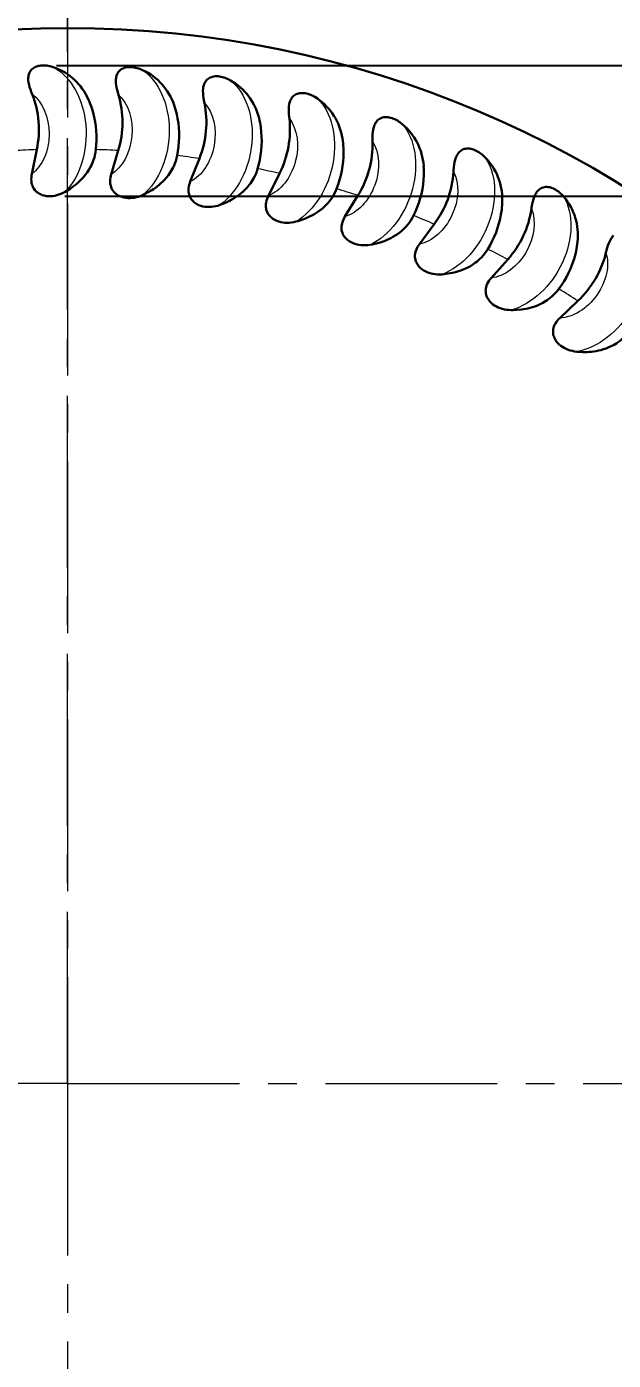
# Model space of a CAD drawing. Extents: x 89 to 510, y -61 to 440.
# Drawn here: x 232.56 to 250.48, y 193.75 to 234.47 of the extents above; entities that cross this region are included whole.
import ezdxf

# ---------------------------------------------------------------- set-up
doc = ezdxf.new("R2010")
doc.units = 0
doc.header["$LTSCALE"] = 7
doc.header["$MEASUREMENT"] = 0
doc.linetypes.add('CENTER2', pattern=[1.125, 0.75, -0.125, 0.125, -0.125])
doc.layers.get('0').update_dxf_attribs({"linetype": 'CONTINUOUS', "lineweight": 15})
for name, color, linetype, lineweight in [('1', 1, 'CENTER2', 15), ('3', 3, 'CONTINUOUS', 30), ('8', 252, 'CONTINUOUS', 15)]:
    doc.layers.add(name, color=color, linetype=linetype, lineweight=lineweight)
doc.styles.add('ITALICT', font='ITALICT.shx', dxfattribs={"width": 0.8, "height": 3})
doc.dimstyles.get("Standard").update_dxf_attribs({"dimtxt": 3, "dimasz": 3, "dimexe": 0.5, "dimexo": 0.5, "dimgap": 0.8, "dimtad": 1, "dimdsep": 46, "dimtxsty": 'ITALICT', "dimcen": 0.09, "dimazin": 2, "dimtfac": 1, "dimtmove": 0, "dimatfit": 3, "dimfxl": 1, "dimtolj": 1, "dimtzin": 0, "dimarcsym": 0})

# ---------------------------------------------------------------- blocks, each defined once
blk = doc.blocks.new('*D10')
at = {"color": 0, "lineweight": -2}
for p, q in [((233.724, 229.295), (314.622, 229.295)), ((314.122, 178.096), (314.122, 226.295)), ((234.923, 175.096), (314.622, 175.096))]:
    blk.add_line(p, q, dxfattribs=at)
at = {"color": 0}
for points in [[(314.622, 226.295), (313.622, 226.295), (314.122, 229.295)], [(313.622, 178.096), (314.622, 178.096), (314.122, 175.096)]]:
    blk.add_solid(points, dxfattribs=at)
at = {"color": 0, "insert": (311.822, 203.447), "char_height": 3, "attachment_point": 5, "rotation": 90, "style": 'ITALICT'}
blk.add_mtext('\\A1;54.2', dxfattribs=at)
blk = doc.blocks.new('*D11')
at = {"color": 0, "lineweight": -2}
for p, q in [((314.122, 236.284), (314.122, 243.888)), ((233.472, 233.284), (314.622, 233.284)), ((314.122, 229.295), (314.122, 233.284)), ((233.724, 229.295), (314.622, 229.295)), ((314.122, 226.295), (314.122, 223.295))]:
    blk.add_line(p, q, dxfattribs=at)
at = {"color": 0}
for points in [[(313.622, 236.284), (314.622, 236.284), (314.122, 233.284)], [(314.622, 226.295), (313.622, 226.295), (314.122, 229.295)]]:
    blk.add_solid(points, dxfattribs=at)
at = {"color": 0, "insert": (311.822, 242.173), "char_height": 3, "attachment_point": 5, "rotation": 90, "style": 'ITALICT'}
blk.add_mtext('\\A1;4', dxfattribs=at)
blk = doc.blocks.new('*D46')
at = {"color": 0, "lineweight": -2}
for p, q in [((234.307, 278.197), (340.204, 278.197)), ((339.704, 275.197), (339.704, 129.197)), ((234.307, 126.197), (340.204, 126.197))]:
    blk.add_line(p, q, dxfattribs=at)
at = {"color": 0}
for points in [[(339.204, 275.197), (340.204, 275.197), (339.704, 278.197)], [(339.204, 129.197), (340.204, 129.197), (339.704, 126.197)]]:
    blk.add_solid(points, dxfattribs=at)
at = {"color": 0, "insert": (337.404, 202.197), "char_height": 3, "attachment_point": 5, "rotation": 90, "style": 'ITALICT'}
blk.add_mtext('\\A1;152', dxfattribs=at)
blk = doc.blocks.new('*D49')
at = {"color": 0, "lineweight": -2}
blk.add_line((306.788, 183.85), (291.997, 187.568), dxfattribs=at)
at = {"color": 0}
blk.add_solid([(292.119, 188.053), (291.875, 187.084), (289.087, 188.3)], dxfattribs=at)
at = {"color": 0, "insert": (303.026, 187.167), "char_height": 3, "attachment_point": 5, "rotation": 345.8882, "style": 'ITALICT'}
blk.add_mtext('\\A1;R57', dxfattribs=at)
blk = doc.blocks.new('*D50')
at = {"color": 0, "lineweight": -2}
blk.add_line((309.376, 149.346), (290.556, 162.509), dxfattribs=at)
blk.add_arc((233.807, 202.197), 66.25, 321.48913, 325.46446, dxfattribs=at)
at = {"color": 0}
blk.add_solid([(290.842, 162.919), (290.269, 162.099), (288.098, 164.228)], dxfattribs=at)
at = {"color": 0, "insert": (304.56, 155.521), "char_height": 3, "attachment_point": 5, "rotation": 325.032, "style": 'ITALICT'}
blk.add_mtext('\\A1;R66.25', dxfattribs=at)
blk = doc.blocks.new('*D52')
at = {"color": 0, "lineweight": -2}
for p, q in [((173.432, 224.172), (156.954, 230.17)), ((170.807, 202.197), (152.021, 202.197))]:
    blk.add_line(p, q, dxfattribs=at)
blk.add_arc((233.807, 202.197), 81.286, 162.11471, 177.88529, dxfattribs=at)
at = {"color": 0}
for points in [[(155.977, 227.324), (156.922, 226.999), (157.423, 229.999)], [(153.077, 205.188), (152.077, 205.206), (152.521, 202.197)]]:
    blk.add_solid(points, dxfattribs=at)
at = {"color": 0, "insert": (151.491, 216.712), "char_height": 3, "attachment_point": 5, "rotation": 80, "style": 'ITALICT'}
blk.add_mtext('\\A1;20°', dxfattribs=at)
blk = doc.blocks.new('*D53')
at = {"color": 0, "lineweight": -2}
for p, q in [((181.658, 254.346), (170.053, 265.951)), ((170.807, 202.197), (143.645, 202.197))]:
    blk.add_line(p, q, dxfattribs=at)
blk.add_arc((233.807, 202.197), 89.662, 136.91715, 178.08285, dxfattribs=at)
at = {"color": 0}
for points in [[(167.962, 263.789), (168.681, 263.094), (170.407, 265.598)], [(144.696, 205.189), (143.696, 205.205), (144.145, 202.197)]]:
    blk.add_solid(points, dxfattribs=at)
at = {"color": 0, "insert": (148.846, 237.39), "char_height": 3, "attachment_point": 5, "rotation": 67.5, "style": 'ITALICT'}
blk.add_mtext('\\A1;45°', dxfattribs=at)

msp = doc.modelspace()

# ---------------------------------------------------------------- linework, layer by layer
at = {"layer": '1'}
for p, q in [((233.807, 202.197), (233.807, 278.197)), ((233.807, 268.447), (233.807, 202.197)), ((233.807, 202.197), (171.307, 202.197)), ((233.807, 202.197), (296.307, 202.197)), ((233.807, 202.197), (233.807, 126.197))]:
    msp.add_line(p, q, dxfattribs=at)
msp.add_arc((233.807, 202.197), 57, 12.6703, 166.5373, dxfattribs=at)
at = {"layer": '3'}
for radius in [44.5, 40.001, 32.23]:
    msp.add_circle((233.807, 202.197), radius, dxfattribs=at)
at = {"layer": '8', "lineweight": 30, "ltscale": 0.019005}
for p, q in [((232.867, 230.717), (232.715, 229.972)), ((240.28, 229.989), (239.941, 229.308)), ((245.008, 228.443), (244.556, 227.832)), ((249.395, 226.099), (248.844, 225.576))]:
    msp.add_line(p, q, dxfattribs=at)
at = {"layer": '8', "lineweight": 30, "ltscale": 0.019004}
for p, q in [((235.356, 230.691), (235.14, 229.962)), ((237.833, 230.447), (237.555, 229.74)), ((242.678, 229.319), (242.281, 228.671)), ((247.253, 227.366), (246.749, 226.797))]:
    msp.add_line(p, q, dxfattribs=at)
at = {"layer": '8', "lineweight": 30}
for points in [[(233.394, 233.227), (233.307, 233.255), (233.262, 233.266), (233.218, 233.275), (233.173, 233.282), (233.127, 233.287), (233.082, 233.29), (233.037, 233.289), (232.993, 233.287), (232.95, 233.281), (232.908, 233.273), (232.868, 233.261), (232.83, 233.247), (232.795, 233.23), (232.762, 233.21), (232.732, 233.187), (232.706, 233.163), (232.683, 233.136), (232.663, 233.108), (232.647, 233.078), (232.633, 233.047), (232.622, 233.014), (232.615, 232.981), (232.609, 232.947), (232.607, 232.912), (232.606, 232.877), (232.608, 232.842), (232.616, 232.771), (232.63, 232.699), (232.649, 232.628), (232.672, 232.557), (232.71, 232.451), (232.724, 232.416)], [(236.1, 233.145), (236.016, 233.18), (235.972, 233.195), (235.929, 233.208), (235.884, 233.219), (235.84, 233.228), (235.795, 233.234), (235.75, 233.238), (235.706, 233.239), (235.663, 233.238), (235.62, 233.233), (235.579, 233.225), (235.54, 233.214), (235.503, 233.2), (235.469, 233.183), (235.437, 233.163), (235.409, 233.141), (235.384, 233.116), (235.362, 233.09), (235.342, 233.061), (235.326, 233.032), (235.313, 233), (235.302, 232.968), (235.294, 232.934), (235.288, 232.9), (235.285, 232.865), (235.283, 232.83), (235.285, 232.758), (235.293, 232.686), (235.306, 232.613), (235.322, 232.54), (235.351, 232.431), (235.362, 232.395)], [(238.788, 232.828), (238.708, 232.87), (238.666, 232.889), (238.623, 232.905), (238.58, 232.92), (238.536, 232.933), (238.492, 232.943), (238.448, 232.951), (238.404, 232.956), (238.361, 232.958), (238.318, 232.957), (238.277, 232.952), (238.237, 232.945), (238.199, 232.934), (238.163, 232.92), (238.13, 232.903), (238.1, 232.884), (238.073, 232.861), (238.048, 232.837), (238.027, 232.81), (238.008, 232.782), (237.992, 232.752), (237.978, 232.72), (237.967, 232.688), (237.959, 232.654), (237.952, 232.62), (237.947, 232.585), (237.943, 232.513), (237.945, 232.44), (237.951, 232.367), (237.961, 232.293), (237.98, 232.182), (237.988, 232.145)], [(234.448, 232.242), (234.476, 232.179), (234.502, 232.115), (234.526, 232.049), (234.549, 231.983), (234.589, 231.848), (234.622, 231.711), (234.649, 231.571), (234.669, 231.429), (234.683, 231.287), (234.69, 231.144), (234.691, 231.001), (234.685, 230.86), (234.673, 230.719)], [(241.439, 232.277), (241.362, 232.326), (241.322, 232.348), (241.281, 232.369), (241.24, 232.387), (241.197, 232.404), (241.154, 232.418), (241.111, 232.429), (241.068, 232.438), (241.024, 232.444), (240.982, 232.446), (240.94, 232.446), (240.9, 232.442), (240.861, 232.434), (240.824, 232.424), (240.79, 232.41), (240.758, 232.393), (240.729, 232.373), (240.702, 232.351), (240.679, 232.326), (240.657, 232.299), (240.639, 232.271), (240.623, 232.241), (240.609, 232.209), (240.597, 232.177), (240.588, 232.143), (240.58, 232.108), (240.569, 232.037), (240.565, 231.965), (240.565, 231.891), (240.568, 231.816), (240.578, 231.704), (240.582, 231.667)], [(237.064, 232.072), (237.086, 232.007), (237.107, 231.941), (237.125, 231.873), (237.142, 231.805), (237.17, 231.667), (237.192, 231.527), (237.206, 231.386), (237.214, 231.243), (237.215, 231.1), (237.21, 230.957), (237.198, 230.815), (237.18, 230.674), (237.156, 230.535)], [(239.655, 231.675), (239.672, 231.608), (239.686, 231.54), (239.699, 231.471), (239.71, 231.402), (239.726, 231.262), (239.735, 231.121), (239.737, 230.978), (239.732, 230.835), (239.721, 230.693), (239.703, 230.551), (239.679, 230.41), (239.649, 230.272), (239.613, 230.136)], [(244.032, 231.497), (243.959, 231.553), (243.921, 231.579), (243.882, 231.603), (243.843, 231.625), (243.802, 231.645), (243.76, 231.662), (243.718, 231.678), (243.676, 231.69), (243.633, 231.7), (243.591, 231.706), (243.549, 231.709), (243.509, 231.709), (243.469, 231.705), (243.432, 231.697), (243.397, 231.686), (243.363, 231.672), (243.333, 231.655), (243.304, 231.635), (243.278, 231.613), (243.255, 231.588), (243.234, 231.561), (243.215, 231.532), (243.199, 231.502), (243.184, 231.471), (243.172, 231.438), (243.161, 231.404), (243.144, 231.335), (243.133, 231.262), (243.127, 231.189), (243.124, 231.114), (243.124, 231.002), (243.125, 230.964)], [(242.202, 231.053), (242.213, 230.984), (242.221, 230.916), (242.228, 230.846), (242.233, 230.776), (242.237, 230.636), (242.233, 230.494), (242.223, 230.352), (242.206, 230.21), (242.182, 230.069), (242.152, 229.929), (242.116, 229.791), (242.074, 229.656), (242.026, 229.524)], [(234.673, 230.719), (234.661, 230.633), (234.644, 230.548), (234.625, 230.477), (234.603, 230.406), (234.581, 230.347), (234.557, 230.289), (234.534, 230.239), (234.509, 230.189), (234.459, 230.102), (234.408, 230.024), (234.357, 229.955), (234.305, 229.891), (234.253, 229.833), (234.201, 229.78), (234.149, 229.73), (234.097, 229.683), (234.045, 229.64), (233.993, 229.6), (233.889, 229.525), (233.785, 229.46), (233.733, 229.429)], [(237.156, 230.535), (237.136, 230.451), (237.112, 230.368), (237.087, 230.298), (237.059, 230.23), (237.032, 230.173), (237.003, 230.117), (236.975, 230.069), (236.946, 230.021), (236.888, 229.939), (236.831, 229.866), (236.774, 229.801), (236.717, 229.743), (236.66, 229.689), (236.604, 229.64), (236.548, 229.595), (236.492, 229.554), (236.436, 229.515), (236.381, 229.479), (236.271, 229.414), (236.162, 229.358), (236.107, 229.332)], [(246.546, 230.495), (246.479, 230.556), (246.444, 230.585), (246.407, 230.613), (246.369, 230.638), (246.33, 230.662), (246.29, 230.683), (246.25, 230.702), (246.208, 230.718), (246.167, 230.731), (246.126, 230.741), (246.084, 230.748), (246.044, 230.751), (246.004, 230.75), (245.966, 230.746), (245.93, 230.738), (245.896, 230.727), (245.864, 230.713), (245.834, 230.695), (245.806, 230.675), (245.781, 230.653), (245.757, 230.628), (245.736, 230.601), (245.717, 230.572), (245.7, 230.542), (245.685, 230.511), (245.671, 230.478), (245.648, 230.41), (245.631, 230.339), (245.618, 230.266), (245.609, 230.192), (245.599, 230.08), (245.596, 230.042)], [(239.613, 230.136), (239.586, 230.053), (239.554, 229.972), (239.524, 229.905), (239.49, 229.839), (239.458, 229.785), (239.424, 229.732), (239.392, 229.686), (239.359, 229.642), (239.295, 229.565), (239.231, 229.497), (239.168, 229.438), (239.107, 229.384), (239.046, 229.336), (238.985, 229.292), (238.925, 229.252), (238.866, 229.216), (238.807, 229.182), (238.749, 229.151), (238.634, 229.096), (238.52, 229.049), (238.463, 229.028)], [(244.685, 230.211), (244.69, 230.142), (244.692, 230.073), (244.693, 230.003), (244.692, 229.933), (244.683, 229.793), (244.667, 229.652), (244.645, 229.511), (244.615, 229.372), (244.579, 229.233), (244.537, 229.096), (244.489, 228.962), (244.435, 228.831), (244.376, 228.703)], [(232.715, 229.972), (232.707, 229.923), (232.701, 229.874), (232.698, 229.817), (232.7, 229.759), (232.707, 229.707), (232.719, 229.656), (232.731, 229.618), (232.747, 229.581), (232.761, 229.553), (232.777, 229.527), (232.808, 229.484), (232.84, 229.45), (232.872, 229.421), (232.904, 229.397), (232.936, 229.376), (232.968, 229.359), (233, 229.344), (233.032, 229.332), (233.096, 229.313), (233.16, 229.301), (233.224, 229.295), (233.288, 229.295), (233.352, 229.3), (233.415, 229.31), (233.479, 229.324), (233.543, 229.343), (233.606, 229.367), (233.67, 229.396), (233.733, 229.429)], [(235.14, 229.962), (235.127, 229.914), (235.117, 229.865), (235.109, 229.808), (235.106, 229.751), (235.109, 229.698), (235.116, 229.646), (235.125, 229.607), (235.137, 229.569), (235.149, 229.54), (235.163, 229.513), (235.19, 229.468), (235.219, 229.431), (235.248, 229.399), (235.278, 229.372), (235.308, 229.349), (235.339, 229.329), (235.369, 229.311), (235.4, 229.296), (235.462, 229.272), (235.525, 229.254), (235.588, 229.243), (235.652, 229.237), (235.716, 229.236), (235.78, 229.241), (235.844, 229.25), (235.91, 229.263), (235.975, 229.281), (236.041, 229.304), (236.107, 229.332)], [(237.555, 229.74), (237.538, 229.693), (237.524, 229.646), (237.511, 229.59), (237.503, 229.533), (237.501, 229.48), (237.503, 229.428), (237.509, 229.388), (237.518, 229.349), (237.527, 229.319), (237.538, 229.29), (237.562, 229.243), (237.587, 229.204), (237.614, 229.17), (237.641, 229.141), (237.669, 229.115), (237.698, 229.092), (237.727, 229.072), (237.756, 229.054), (237.816, 229.024), (237.877, 229.002), (237.938, 228.985), (238.001, 228.974), (238.065, 228.967), (238.129, 228.966), (238.194, 228.969), (238.26, 228.977), (238.327, 228.989), (238.395, 229.006), (238.463, 229.028)], [(239.941, 229.308), (239.92, 229.264), (239.902, 229.218), (239.884, 229.163), (239.871, 229.107), (239.864, 229.055), (239.862, 229.002), (239.865, 228.962), (239.87, 228.922), (239.877, 228.892), (239.886, 228.862), (239.905, 228.813), (239.927, 228.772), (239.95, 228.736), (239.975, 228.704), (240, 228.676), (240.027, 228.651), (240.054, 228.628), (240.082, 228.608), (240.139, 228.573), (240.197, 228.545), (240.257, 228.523), (240.319, 228.506), (240.382, 228.494), (240.446, 228.487), (240.511, 228.485), (240.577, 228.487), (240.645, 228.493), (240.714, 228.505), (240.784, 228.521)], [(242.026, 229.524), (241.992, 229.444), (241.953, 229.366), (241.917, 229.301), (241.877, 229.239), (241.841, 229.188), (241.802, 229.138), (241.767, 229.095), (241.73, 229.054), (241.659, 228.982), (241.59, 228.921), (241.522, 228.867), (241.456, 228.819), (241.391, 228.776), (241.327, 228.738), (241.264, 228.703), (241.201, 228.672), (241.14, 228.643), (241.079, 228.618), (240.96, 228.573), (240.842, 228.536), (240.784, 228.521)], [(248.964, 229.277), (248.903, 229.344), (248.87, 229.376), (248.836, 229.406), (248.8, 229.435), (248.763, 229.462), (248.725, 229.487), (248.687, 229.509), (248.647, 229.529), (248.607, 229.545), (248.566, 229.559), (248.526, 229.569), (248.486, 229.576), (248.447, 229.579), (248.408, 229.578), (248.372, 229.573), (248.336, 229.565), (248.303, 229.553), (248.272, 229.539), (248.242, 229.521), (248.215, 229.501), (248.19, 229.478), (248.166, 229.453), (248.145, 229.426), (248.125, 229.398), (248.107, 229.368), (248.091, 229.336), (248.062, 229.271), (248.039, 229.201), (248.02, 229.13), (248.004, 229.057), (247.984, 228.946), (247.978, 228.909)], [(247.085, 229.157), (247.084, 229.088), (247.08, 229.018), (247.075, 228.949), (247.068, 228.879), (247.047, 228.74), (247.019, 228.601), (246.984, 228.463), (246.943, 228.326), (246.895, 228.191), (246.841, 228.059), (246.781, 227.929), (246.716, 227.803), (246.646, 227.681)], [(242.281, 228.671), (242.256, 228.628), (242.234, 228.584), (242.211, 228.531), (242.194, 228.476), (242.182, 228.425), (242.176, 228.372), (242.174, 228.332), (242.176, 228.292), (242.18, 228.261), (242.186, 228.231), (242.201, 228.181), (242.219, 228.137), (242.24, 228.099), (242.261, 228.066), (242.284, 228.035), (242.309, 228.008), (242.334, 227.983), (242.36, 227.96), (242.413, 227.921), (242.469, 227.888), (242.527, 227.861), (242.587, 227.839), (242.649, 227.821), (242.712, 227.809), (242.777, 227.801), (242.843, 227.797), (242.911, 227.797), (242.98, 227.803), (243.052, 227.812)], [(244.376, 228.703), (244.335, 228.627), (244.29, 228.552), (244.248, 228.492), (244.203, 228.433), (244.163, 228.385), (244.12, 228.338), (244.081, 228.299), (244.04, 228.261), (243.963, 228.196), (243.889, 228.141), (243.817, 228.093), (243.747, 228.051), (243.679, 228.014), (243.611, 227.981), (243.546, 227.952), (243.481, 227.927), (243.417, 227.904), (243.354, 227.883), (243.231, 227.849), (243.111, 227.823), (243.052, 227.812)], [(250.487, 228.098), (250.463, 228.073), (250.441, 228.046), (250.421, 228.018), (250.402, 227.988), (250.368, 227.925), (250.338, 227.858), (250.313, 227.789), (250.291, 227.718), (250.261, 227.609), (250.253, 227.572)], [(244.556, 227.832), (244.527, 227.791), (244.501, 227.749), (244.474, 227.698), (244.452, 227.645), (244.436, 227.595), (244.425, 227.544), (244.42, 227.504), (244.419, 227.463), (244.42, 227.432), (244.424, 227.402), (244.434, 227.35), (244.448, 227.305), (244.465, 227.266), (244.484, 227.23), (244.504, 227.198), (244.526, 227.169), (244.549, 227.142), (244.572, 227.117), (244.623, 227.073), (244.675, 227.035), (244.731, 227.003), (244.789, 226.976), (244.848, 226.953), (244.91, 226.935), (244.974, 226.921), (245.04, 226.912), (245.107, 226.907), (245.177, 226.906), (245.249, 226.909)], [(246.646, 227.681), (246.599, 227.608), (246.547, 227.539), (246.5, 227.482), (246.45, 227.427), (246.406, 227.383), (246.359, 227.34), (246.317, 227.304), (246.273, 227.27), (246.191, 227.212), (246.112, 227.163), (246.036, 227.122), (245.963, 227.086), (245.891, 227.056), (245.821, 227.029), (245.753, 227.006), (245.686, 226.986), (245.621, 226.968), (245.557, 226.954), (245.431, 226.93), (245.309, 226.915), (245.249, 226.909)], [(249.385, 227.897), (249.377, 227.828), (249.368, 227.759), (249.356, 227.691), (249.343, 227.622), (249.31, 227.485), (249.27, 227.349), (249.223, 227.215), (249.17, 227.082), (249.11, 226.952), (249.045, 226.825), (248.975, 226.701), (248.899, 226.581), (248.818, 226.465)], [(246.749, 226.797), (246.717, 226.759), (246.687, 226.72), (246.656, 226.671), (246.629, 226.62), (246.609, 226.572), (246.594, 226.522), (246.586, 226.482), (246.581, 226.442), (246.579, 226.411), (246.58, 226.38), (246.586, 226.328), (246.596, 226.282), (246.609, 226.242), (246.625, 226.205), (246.642, 226.171), (246.661, 226.14), (246.682, 226.111), (246.703, 226.084), (246.749, 226.036), (246.799, 225.993), (246.851, 225.957), (246.906, 225.924), (246.964, 225.897), (247.024, 225.873), (247.086, 225.854), (247.151, 225.839), (247.218, 225.828), (247.287, 225.821), (247.359, 225.818)], [(248.818, 226.465), (248.765, 226.397), (248.707, 226.332), (248.656, 226.279), (248.601, 226.229), (248.553, 226.189), (248.503, 226.151), (248.457, 226.119), (248.411, 226.088), (248.324, 226.038), (248.241, 225.996), (248.162, 225.961), (248.086, 225.932), (248.012, 225.908), (247.94, 225.887), (247.87, 225.87), (247.802, 225.856), (247.735, 225.845), (247.669, 225.835), (247.542, 225.823), (247.419, 225.818), (247.359, 225.818)], [(248.844, 225.576), (248.809, 225.541), (248.776, 225.504), (248.74, 225.458), (248.709, 225.41), (248.685, 225.363), (248.665, 225.315), (248.654, 225.276), (248.645, 225.237), (248.641, 225.206), (248.639, 225.175), (248.64, 225.123), (248.646, 225.076), (248.656, 225.034), (248.669, 224.996), (248.683, 224.961), (248.699, 224.928), (248.717, 224.898), (248.736, 224.869), (248.778, 224.817), (248.823, 224.771), (248.872, 224.729), (248.924, 224.692), (248.979, 224.66), (249.037, 224.631), (249.098, 224.607), (249.161, 224.586), (249.227, 224.569), (249.295, 224.556), (249.366, 224.547)], [(250.876, 225.065), (250.817, 225.001), (250.754, 224.941), (250.698, 224.893), (250.639, 224.848), (250.588, 224.812), (250.534, 224.779), (250.486, 224.751), (250.437, 224.725), (250.346, 224.682), (250.26, 224.647), (250.178, 224.62), (250.1, 224.597), (250.024, 224.58), (249.951, 224.565), (249.88, 224.554), (249.81, 224.546), (249.743, 224.541), (249.677, 224.537), (249.549, 224.536), (249.426, 224.542), (249.366, 224.547)]]:
    msp.add_lwpolyline(points, dxfattribs=at)
for centre, start, end in [((229.951, 231.329), 348.1503, 21.4044), ((232.505, 231.554), 343.1503, 16.4044), ((235.068, 231.556), 338.1503, 11.4044), ((237.622, 231.334), 333.1503, 6.4044), ((240.147, 230.891), 328.1503, 1.4044), ((242.624, 230.229), 323.1503, 356.4044), ((245.033, 229.354), 318.1502, 351.4044), ((247.358, 228.272), 313.1502, 346.4044)]:
    msp.add_arc(centre, 2.979, start, end, dxfattribs=at)
at = {"layer": '8', "lineweight": 13}
for start, end in [(91.8892, 93.2615), (86.8892, 88.2615), (81.8892, 83.2615), (76.8892, 78.2615), (71.8892, 73.2615), (66.8892, 68.2615), (61.8892, 63.2615), (56.8892, 58.2615)]:
    msp.add_arc((233.807, 202.197), 28.535, start, end, dxfattribs=at)
at = {"layer": '8', "lineweight": 13, "extrusion": (0, 0, -1)}
for centre, major_axis, start_param, end_param in [((232.832, 231.197), (0, 2.18), 0.373338, 2.516708), ((235.363, 231.172), (0.19, 2.172), 0.373338, 2.516708), ((237.882, 230.926), (0.379, 2.147), 0.373338, 2.516708), ((232.266, 231.197), (0, 1.38), 0.488633, 2.663304), ((234.799, 231.221), (0.12, 1.375), 0.488633, 2.663304), ((237.325, 231.024), (0.24, 1.359), 0.488633, 2.663304), ((240.371, 230.462), (0.564, 2.106), 0.373338, 2.516708), ((239.824, 230.608), (0.357, 1.333), 0.488633, 2.663304), ((242.809, 229.782), (0.746, 2.049), 0.373338, 2.516708), ((242.278, 229.976), (0.472, 1.297), 0.488633, 2.663304), ((245.179, 228.893), (0.921, 1.976), 0.373338, 2.516708), ((244.666, 229.132), (0.583, 1.251), 0.488633, 2.663304), ((246.972, 228.083), (0.69, 1.195), 0.488633, 2.663304), ((247.462, 227.8), (1.09, 1.888), 0.373338, 2.516708), ((249.642, 226.512), (1.25, 1.786), 0.373338, 2.516708), ((249.178, 226.837), (0.792, 1.13), 0.488633, 2.663304)]:
    msp.add_ellipse(centre, major_axis=major_axis, ratio=0.707107, start_param=start_param, end_param=end_param, dxfattribs=at)
at = {"layer": '8', "lineweight": 30, "extrusion": (0, 0, -1)}
for centre, major_axis in [((130.421, 107.56), (-103.518, -125.361)), ((122.566, 116.931), (-114.05, -115.862)), ((115.558, 126.95), (-123.714, -105.481)), ((109.449, 137.543), (-132.436, -94.297)), ((104.288, 148.627), (-140.151, -82.396)), ((100.112, 160.12), (-146.799, -69.867)), ((96.953, 171.932), (-152.33, -56.807))]:
    msp.add_ellipse(centre, major_axis=major_axis, ratio=0.10265, start_param=3.104731, end_param=3.191025, dxfattribs=at)

# ---------------------------------------------------------------- dimensions: what is measured, and where the dimension line sits
dim = msp.add_aligned_dim(p1=(233.807, 278.197), p2=(233.807, 126.197), distance=105.896, dimstyle='Standard')
dim.commit()
dim.dimension.update_dxf_attribs({"geometry": '*D46', "text_midpoint": (337.404, 202.197)})
for base, line1, line2, picture, middle in [((156.158, 247.028), ((191.911, 244.093), (182.012, 253.993)), ((171.307, 202.197), (296.307, 202.197)), '*D53', (148.846, 237.39)), ((154.712, 220.943), ((171.307, 202.197), (296.307, 202.197)), ((186.588, 219.384), (173.902, 224.001)), '*D52', (151.491, 216.712))]:
    dim = msp.add_angular_dim_2l(base=base, line1=line1, line2=line2, dimstyle='Standard')
    dim.commit()
    dim.dimension.update_dxf_attribs({"geometry": picture, "text_midpoint": middle})
for base, p1, p2, picture, middle in [((314.122, 233.284), (233.224, 229.295), (232.972, 233.284), '*D11', (314.122, 242.173)), ((314.122, 229.295), (234.423, 175.096), (233.224, 229.295), '*D10', (314.122, 203.447))]:
    dim = msp.add_linear_dim(base=base, p1=p1, p2=p2, angle=90, dimstyle='Standard', override={"dimdec": 1})
    dim.commit()
    dim.dimension.update_dxf_attribs({"geometry": picture, "text_midpoint": middle, "dimtype": 160})
for mpoint, picture, middle in [((289.087, 188.3), '*D49', (302.466, 184.937)), ((288.098, 164.228), '*D50', (303.242, 153.636))]:
    dim = msp.add_radius_dim(center=(233.807, 202.197), mpoint=mpoint, dimstyle='Standard', override={"dimcen": 0, "dimtofl": 0})
    dim.commit()
    dim.dimension.update_dxf_attribs({"geometry": picture, "text_midpoint": middle, "dimtype": 164})

doc.saveas('drawing.dxf')
